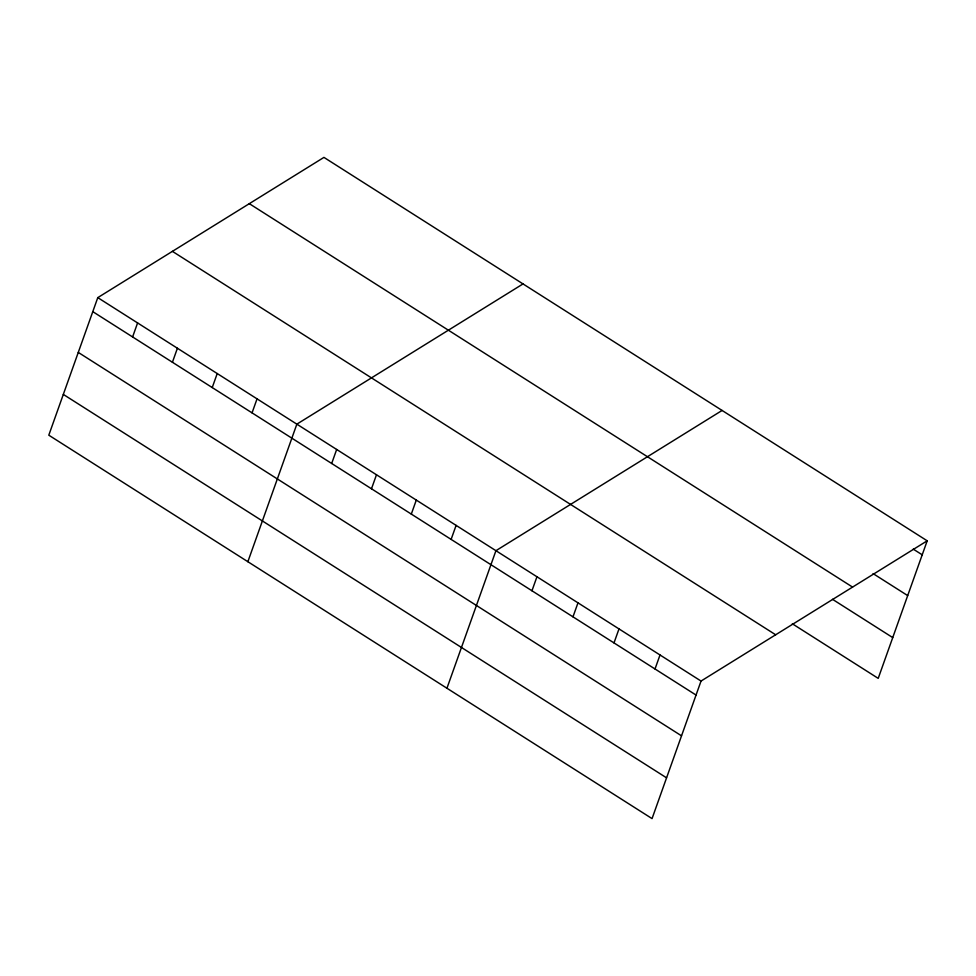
<?xml version="1.0" encoding="UTF-8"?>
<svg xmlns="http://www.w3.org/2000/svg" width="976" height="976" viewBox="0 0 976 976"><rect width="100%" height="100%" fill="white"/><g stroke="black" fill="none" stroke-linecap="round" stroke-linejoin="round"><path stroke-width="1.46" d="M97.783 297.631L48.8 435.186L652.053 818.608L701.036 681.053L927.2 540.814L323.947 157.392L97.783 297.631L701.036 681.053M132.602 336.952L137.592 322.934M172.423 362.255L177.412 348.249M212.231 387.557L217.221 373.552M252.052 412.872L257.042 398.855M247.867 561.712L296.85 424.157L523.026 283.918M331.681 463.478L336.671 449.472M371.49 488.781L376.48 474.775M411.311 514.084L416.301 500.078M451.119 539.399L456.109 525.381M446.947 688.239L495.93 550.696L722.094 410.445M531.957 590.773L536.946 576.767M572.985 616.844L577.975 602.839M614.002 642.916L618.991 628.91M655.018 668.987L660.008 654.981M927.2 540.814L878.217 678.369L792.329 623.774M913.243 549.122L922.21 554.819M873.081 573.595L907.692 595.592M249.307 203.667L852.56 587.088M832.491 599.301L892.735 637.596M172.41 251.357L775.664 634.778M92.793 311.649L696.047 695.058M78.275 352.409L681.529 735.831M63.318 394.414L666.571 777.835"/></g></svg>
